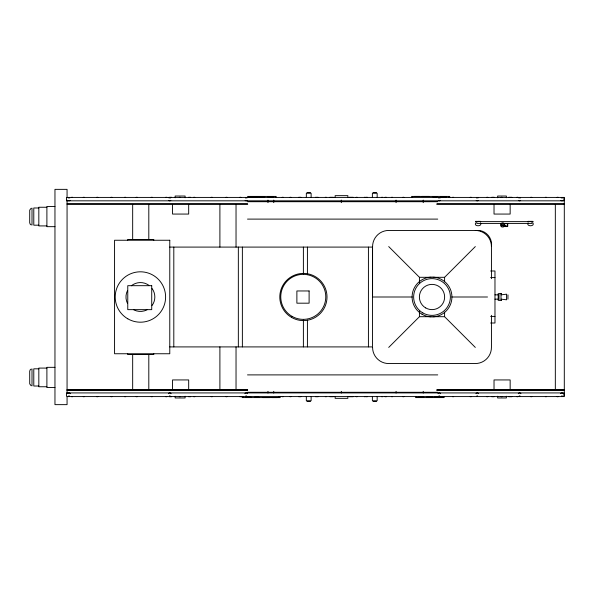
<?xml version="1.0" encoding="UTF-8"?>
<svg xmlns="http://www.w3.org/2000/svg" width="594" height="594" viewBox="0 0 594 594"><rect width="100%" height="100%" fill="white"/><g stroke="black" fill="none" stroke-linecap="round" stroke-linejoin="round"><path stroke-width="0.89" d="M504.588 225.401L504.588 224.591M507.076 226.574L507.506 224.992L507.076 223.418M501.217 224.183L501.418 223.418M504.915 226.574L505.115 225.809M503.63 226.574L504.336 226.106L507.38 226.106M432.907 277.301L444.594 277.301L475.311 246.584M388.714 347.416L419.431 316.699L431.11 316.699M31.118 208.286L29.722 210.105L29.7 222.757L30.175 224.161L31.118 224.881M31.118 369.119L30.175 369.839L29.7 371.243L29.722 383.895L31.118 385.714M501.024 294.847L506.571 294.178L506.571 299.799L501.024 299.153M307.001 192.508L310.499 192.508M373.047 192.508L376.544 192.508M432.647 196.696L437.288 196.696M71.547 197.297L72.617 197.297M83.264 197.297L84.333 197.297M96.755 197.297L97.824 197.297M110.996 197.297L112.066 197.297M124.606 197.297L125.676 197.297M136.204 197.297L137.273 197.297M151.24 197.297L152.309 197.297M165.696 197.297L166.773 197.297M169.468 197.297L171.614 197.297M179.314 197.297L180.383 197.297M188.506 197.297L190.644 197.297M193.681 197.297L194.75 197.297M211.204 197.297L212.273 197.297M225.95 197.297L227.019 197.297M239.813 197.297L240.882 197.297M282.209 197.297L283.279 197.297M289.969 197.297L291.038 197.297M298.671 197.297L300.965 197.297M315.451 197.297L316.773 197.297M317.107 197.297L318.176 197.297M325.326 197.297L326.396 197.297M329.819 197.297L333.449 197.297M349.213 197.297L353.2 197.297M356.148 197.297L357.217 197.297M364.36 197.297L365.429 197.297M366.119 197.297L367.441 197.297M381.578 197.297L382.647 197.297M385.061 197.297L386.382 197.297M391.505 197.297L392.575 197.297M402.829 197.297L403.905 197.297M452.576 197.297L453.645 197.297M470.225 197.297L471.294 197.297M486.738 197.297L487.808 197.297M491.684 197.297L494.163 197.297M501.106 197.297L502.175 197.297M508.657 197.297L511.917 197.297M516.862 197.297L517.931 197.297M530.724 197.297L531.793 197.297M545.351 197.297L546.421 197.297M557.105 197.297L558.174 197.297M67.063 197.423L564.3 197.423L564.3 396.577L67.063 396.577M247.505 201.708L437.741 201.708M67.063 203.475L247.609 203.475M436.909 203.475L564.3 203.475M67.063 204.484L247.728 204.484M436.739 204.484L564.3 204.484M54.96 206.497L46.896 206.497L46.896 226.663L54.96 226.663M46.896 207.247L38.825 207.247L38.825 225.913L46.896 225.913M38.825 207.982L33.784 207.982L33.784 225.185L38.825 225.185M247.505 219.104L437.741 219.104M504.128 226.359L507.291 226.359M503.17 226.574L507.677 226.574A16.06 15.786 -90 0 0 507.677 223.418M479.083 230.45L388.714 230.45A16.135 16.135 0 0 0 372.579 246.584L372.579 297L412.206 297M169.773 247.089L372.46 247.089L372.46 346.911L169.773 346.911M490.629 270.99L494.973 270.99L494.973 323.01L490.629 323.01M388.714 246.584L419.431 277.301L431.11 277.301M490.629 277.591L494.973 277.591M494.973 294.854L498.188 294.854M451.819 297L487.511 297M494.973 299.146L498.188 299.146M490.629 316.409L494.973 316.409M432.907 316.699L444.594 316.699L475.311 347.416M54.96 367.337L46.896 367.337L46.896 387.503L54.96 387.503M46.896 368.087L38.825 368.087L38.825 386.753L46.896 386.753M38.825 368.815L33.784 368.815L33.784 386.018L38.825 386.018M247.505 374.896L437.741 374.896M67.063 389.516L247.609 389.516M437.05 389.516L564.3 389.516M67.063 390.02L247.728 390.02M436.739 390.02L564.3 390.02M67.063 390.525L247.609 390.525M436.909 390.525L564.3 390.525M247.505 392.292L437.741 392.292M71.547 396.703L72.617 396.703M83.264 396.703L84.333 396.703M96.755 396.703L97.824 396.703M110.996 396.703L112.066 396.703M124.606 396.703L125.676 396.703M136.204 396.703L137.273 396.703M151.24 396.703L152.309 396.703M165.696 396.703L166.773 396.703M169.468 396.703L171.614 396.703M179.314 396.703L180.383 396.703M188.506 396.703L190.644 396.703M193.681 396.703L194.75 396.703M211.204 396.703L212.273 396.703M225.95 396.703L227.019 396.703M239.813 396.703L240.882 396.703M282.209 396.703L283.279 396.703M289.969 396.703L291.038 396.703M298.671 396.703L300.965 396.703M315.451 396.703L316.773 396.703M317.107 396.703L318.176 396.703M325.326 396.703L326.396 396.703M329.819 396.703L333.449 396.703M349.213 396.703L353.2 396.703M356.148 396.703L357.217 396.703M364.36 396.703L365.429 396.703M366.119 396.703L367.441 396.703M381.578 396.703L382.647 396.703M385.061 396.703L386.382 396.703M391.505 396.703L392.575 396.703M402.829 396.703L403.905 396.703M452.576 396.703L453.645 396.703M470.225 396.703L471.294 396.703M486.738 396.703L487.808 396.703M491.684 396.703L494.163 396.703M501.106 396.703L502.175 396.703M508.657 396.703L511.917 396.703M516.862 396.703L517.931 396.703M530.724 396.703L531.793 396.703M545.351 396.703L546.421 396.703M557.105 396.703L558.174 396.703M254.507 397.304L259.14 397.304M307.001 401.492L310.499 401.492M373.047 401.492L376.544 401.492M530.524 221.369C539.701 221.503 521.346 221.302 530.524 221.443M478.088 221.369C487.266 221.503 468.911 221.302 478.088 221.443M503.63 223.418L504.492 224.205M501.217 225.809L501.418 226.574M564.01 197.802L564.01 200.824L66.513 200.824L66.513 197.802M564.01 395.938L564.01 392.924L66.513 392.924L66.513 395.938M555.331 204.484L555.331 390.02M532.9 222.787C535.372 226.782 525.668 226.782 528.14 222.787M510.157 204.484L510.157 214.063L494.022 214.063L494.022 204.484M510.157 389.516L510.157 379.937L494.022 379.937L494.022 389.516M507.952 294.847L507.952 299.153M506.363 197.757L506.363 196.035L497.661 196.035L497.661 197.757M506.363 396.243L506.363 397.965L497.661 397.965L497.661 396.243M501.403 293.577L501.403 294.579M501.403 299.421L501.403 300.423M498.188 293.577L498.188 300.423M491.438 242.805L491.438 278.668M491.438 315.332L491.438 347.416A16.135 16.135 0 0 1 475.311 363.55L388.714 363.55A16.135 16.135 0 0 1 372.579 347.416M480.464 222.787C482.937 226.782 473.232 226.782 475.712 222.787M449.695 197.423L449.695 196.414L411.627 196.414L411.627 197.423M448.678 196.414L448.678 197.171M446.398 197.074L446.398 196.696L440.986 196.696L440.986 197.074M445.21 196.696L445.21 197.074M444.594 277.301L444.594 281.898M444.594 312.102L444.594 316.699M444.119 396.577L444.119 397.586L415.644 397.586L415.644 396.577M443.354 396.829L443.354 397.586M442.411 396.926L442.411 397.304L434.853 397.304L434.853 396.926M441.364 196.696L441.364 197.074M441.075 396.926L441.075 397.304M439.218 396.926L439.218 397.304M438.632 396.926L438.632 397.304M438.045 396.926L438.045 397.304M436.189 396.926L436.189 397.304M432.692 396.926L432.692 397.304L427.138 397.304L427.138 396.926M428.965 196.414L421.985 196.414M428.326 396.926L428.326 397.304M423.656 396.926L423.656 397.304L418.25 397.304L418.25 396.926M423.218 200.111L423.218 202.636M423.218 391.364L423.218 393.05M423.284 396.926L423.284 397.304M419.735 196.414L414.449 196.414M419.431 277.301L419.431 282.818M419.431 311.182L419.431 316.699M419.431 396.926L419.431 397.304M416.401 396.829L416.401 397.586M412.644 196.414L412.644 197.171M396.072 200.111L396.072 202.636M396.072 391.364L396.072 393.05M377.168 197.52L377.168 193.265L372.379 193.265L372.379 197.52M377.168 396.48L377.168 400.735L372.379 400.735L372.379 396.48M368.421 247.089L368.421 346.911M347.869 197.423L347.869 195.656L335.135 195.656L335.135 197.423M347.869 396.577L347.869 398.344L335.135 398.344L335.135 396.577M341.312 200.111L341.312 202.636M341.312 391.364L341.312 393.05M311.122 197.52L311.122 193.265L306.333 193.265L306.333 197.52M311.122 396.48L311.122 400.735L306.333 400.735L306.333 396.48M307.417 247.089L307.417 273.893M307.417 320.107L307.417 346.911M303.386 247.089L303.386 273.893M303.386 320.107L303.386 346.911M280.16 396.577L280.16 397.586L242.1 397.586L242.1 396.577M279.143 396.829L279.143 397.586M277.346 397.586L272.059 397.586M276.143 197.423L276.143 196.414L247.676 196.414L247.676 197.423M275.386 196.414L275.386 197.171M273.76 200.111L273.76 202.636M273.76 391.364L273.76 393.05M273.544 197.074L273.544 196.696L268.132 196.696L268.132 197.074M272.356 196.696L272.356 197.074M269.81 397.586L262.83 397.586M268.51 196.696L268.51 197.074M267.976 200.111L267.976 202.636M267.976 391.364L267.976 393.05M264.657 197.074L264.657 196.696L259.103 196.696L259.103 197.074M263.469 196.696L263.469 197.074M256.935 197.074L256.935 196.696L249.376 196.696L249.376 197.074M255.598 196.696L255.598 197.074M253.749 196.696L253.749 197.074M253.163 196.696L253.163 197.074M252.569 196.696L252.569 197.074M250.802 396.926L250.802 397.304L245.389 397.304L245.389 396.926M250.72 196.696L250.72 197.074M250.423 396.926L250.423 397.304M248.433 196.414L248.433 197.171M246.577 396.926L246.577 397.304M243.117 396.829L243.117 397.586M242.374 247.089L242.374 346.911M238.343 247.089L238.343 346.911M236.033 204.484L236.033 247.111M236.033 346.889L236.033 389.516M219.899 204.484L219.899 247.111M219.899 346.889L219.899 389.516M188.684 204.484L188.684 214.063L172.55 214.063L172.55 204.484M188.684 389.516L188.684 379.937L172.55 379.937L172.55 389.516M185.098 197.757L185.098 196.035L175.141 196.035L175.141 197.757M185.098 396.243L185.098 397.965L175.141 397.965L175.141 396.243M173.804 247.089L173.804 346.911M153.779 240.251L153.779 239.493L127.688 239.493L127.688 240.251M153.779 353.749L153.779 354.507L127.688 354.507L127.688 353.749M148.804 204.484L148.804 239.493M148.804 354.507L148.804 389.516M132.67 204.484L132.67 239.493M132.67 354.507L132.67 389.516M67.063 197.705L67.063 189.36L54.96 189.36L54.96 404.64L67.063 404.64L67.063 396.295M67.063 200.111L67.063 393.05M32.002 208.108L32.002 225.059M32.002 368.941L32.002 385.892M562.347 395.894A1.515 1.515 0 0 1 561.568 395.894M560.647 393.674A1.515 1.515 0 0 1 563.268 393.674M477.643 395.894A1.515 1.515 0 0 1 476.863 395.894M475.943 393.674A1.515 1.515 0 0 1 478.564 393.674M519.995 395.894A1.515 1.515 0 0 1 519.215 395.894M518.295 393.674A1.515 1.515 0 0 1 520.916 393.674M439.709 395.894A1.515 1.515 0 0 1 438.921 395.894M438.008 393.674A1.515 1.515 0 0 1 440.622 393.674M246.584 395.894A1.515 1.515 0 0 1 245.805 395.894M244.884 393.674A1.515 1.515 0 0 1 247.505 393.674M170.166 395.894A1.515 1.515 0 0 1 169.379 395.894M168.466 393.674A1.515 1.515 0 0 1 171.087 393.674M69.424 395.894A1.515 1.515 0 0 1 68.644 395.894M67.723 393.674A1.515 1.515 0 0 1 70.344 393.674M563.03 200.386A1.515 1.515 0 0 1 560.885 200.386M561.204 198.002A1.515 1.515 0 0 1 562.711 198.002M478.326 200.386A1.515 1.515 0 0 1 476.188 200.386M476.499 198.002A1.515 1.515 0 0 1 478.014 198.002M520.678 200.386A1.515 1.515 0 0 1 518.54 200.386M518.852 198.002A1.515 1.515 0 0 1 520.359 198.002M440.384 200.386A1.515 1.515 0 0 1 438.246 200.386M438.558 198.002A1.515 1.515 0 0 1 440.072 198.002M247.267 200.386A1.515 1.515 0 0 1 245.122 200.386M245.441 198.002A1.515 1.515 0 0 1 246.948 198.002M170.842 200.386A1.515 1.515 0 0 1 168.703 200.386M169.015 198.002A1.515 1.515 0 0 1 170.53 198.002M70.099 200.386A1.515 1.515 0 0 1 67.961 200.386M68.273 198.002A1.515 1.515 0 0 1 69.788 198.002M505.004 223.418A7.18 7.061 90 0 1 505.056 223.678M505.1 226.054A7.18 7.061 90 0 1 505.004 226.574M504.247 225.401A1.574 1.574 0 0 1 504.091 225.787M503.838 226.106A1.574 1.574 0 0 1 503.512 226.359M501.358 224.205A1.574 1.574 0 0 1 501.611 223.879M501.937 223.634A1.574 1.574 0 0 1 502.316 223.47M152.086 288.521A14.434 14.434 0 0 1 152.086 305.479M146.963 309.86A14.434 14.434 0 0 1 133.85 309.86M127.547 303.556A14.434 14.434 0 0 1 127.547 290.444M131.326 285.788A14.434 14.434 0 0 1 148.886 285.32M491.587 244.386L491.438 246.584A16.135 16.135 0 0 0 475.311 230.45L479.7 230.502A14.263 14.263 0 0 1 491.387 242.189L491.587 244.386M531.994 221.621L476.759 221.621L476.759 223.418L531.994 223.418L531.994 221.621M169.773 240.251L114.568 240.251L114.568 353.749L169.773 353.749L169.773 240.251M151.722 285.684L127.769 285.684L127.769 309.645L151.722 309.645L151.722 285.684M309.11 290.963L296.881 290.963L296.881 303.185L309.11 303.185L309.11 290.963M501.024 293.577L499.005 293.577L499.005 300.423L501.024 300.423L501.024 293.577M501.633 226.76A2.094 2.094 0 0 0 504.774 224.948A2.094 2.094 0 0 0 501.633 223.136A2.094 2.094 0 0 0 501.633 226.76M502.145 225.564A0.817 0.817 0 0 0 503.504 225.2A0.817 0.817 0 0 0 502.509 224.205A0.817 0.817 0 0 0 502.145 225.564M422.052 314.248A19.914 19.914 0 0 0 451.93 297A19.914 19.914 0 0 0 422.052 279.752A19.914 19.914 0 0 0 422.052 314.248M425.705 307.93A12.615 12.615 0 0 0 444.631 297A12.615 12.615 0 0 0 425.705 286.07A12.615 12.615 0 0 0 425.705 307.93M422.824 312.919A18.384 18.384 0 0 0 450.393 297A18.384 18.384 0 0 0 422.824 281.081A18.384 18.384 0 0 0 422.824 312.919M292.01 316.357A22.52 22.52 0 0 0 325.779 296.859A22.52 22.52 0 0 0 292.01 277.361A22.52 22.52 0 0 0 292.01 316.357M291.609 317.441A23.597 23.597 0 0 0 327.004 297A23.597 23.597 0 0 0 291.609 276.559A23.597 23.597 0 0 0 291.609 317.441M127.807 318.822A25.2 25.2 0 0 0 165.607 297A25.2 25.2 0 0 0 127.807 275.178A25.2 25.2 0 0 0 127.807 318.822"/></g></svg>
